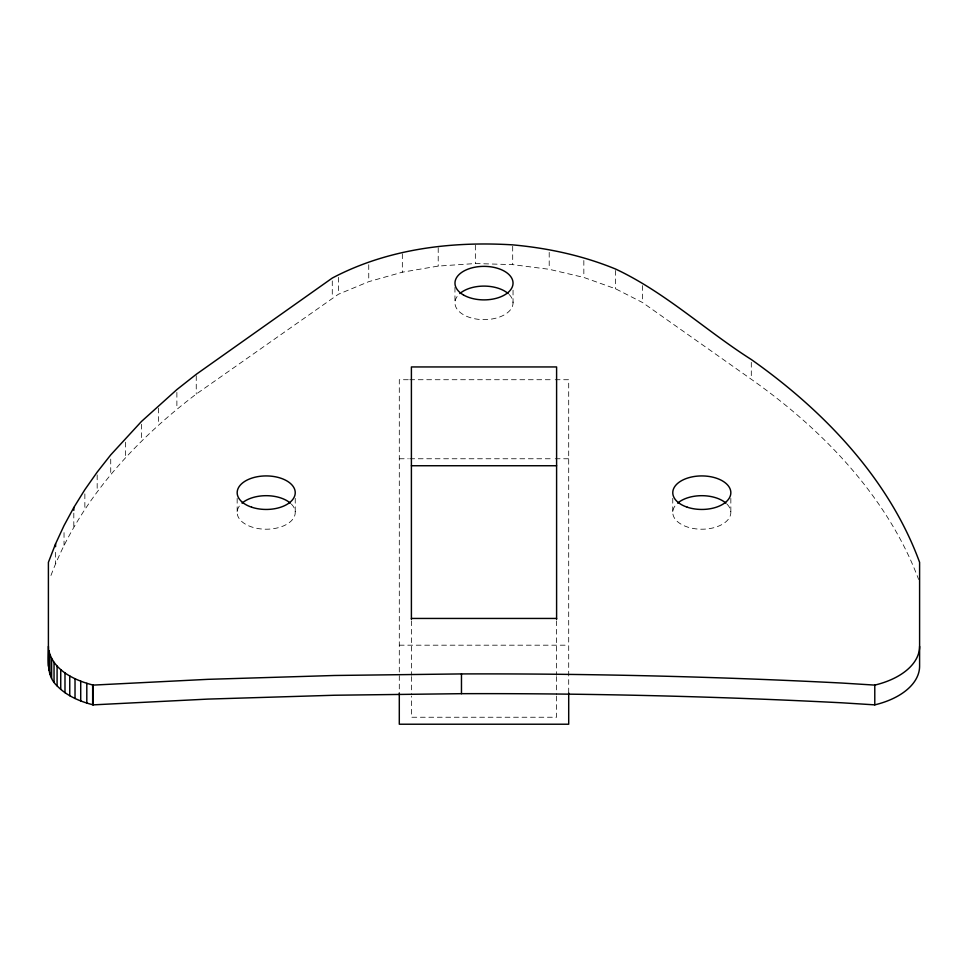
<?xml version="1.0" encoding="UTF-8"?>
<svg xmlns="http://www.w3.org/2000/svg" width="968" height="968" viewBox="0 0 968 968"><rect width="100%" height="100%" fill="white"/><g stroke="black" fill="none" stroke-linecap="round" stroke-linejoin="round"><path stroke-width="0.73" stroke-dasharray="4.84 3.63" d="M50.953 575.488C78.771 501.545 134.092 441.263 196.25 394.073L338.376 294.26L368.748 281.664L402.337 272.189L438.214 266.079L475.349 263.538L512.689 264.627L549.207 269.298L583.837 277.441L615.624 288.815L642.546 302.536L751.301 379.274A822.909 475.094 0 0 1 918.62 579.445M408.29 379.722L399.3 379.722L399.3 692.543M409.791 379.722L553.708 379.722M555.208 379.722L568.7 379.722L568.7 692.543M399.3 458.759L408.29 458.759M409.791 458.759L553.708 458.759M555.208 458.759L568.7 458.759M399.3 645.184L568.7 645.184M751.301 362.347L751.301 379.274M730.84 498.339L730.84 512.447M672.76 498.339L672.76 512.447M642.546 285.596L642.546 302.536M615.624 270.471L615.624 288.815M583.837 260.501L583.837 277.441M556.6 620.851L556.6 675.325M556.6 676.571L556.6 694.782M556.6 696.149L556.6 717.24L411.4 717.24L411.4 696.149M549.207 252.358L549.207 269.298M513.04 290.17L513.04 302.875M512.689 246.271L512.689 264.627M475.349 245.194L475.349 263.538M454.96 287.351L454.96 302.875M438.214 247.735L438.214 266.079M411.4 620.851L411.4 675.325M411.4 676.571L411.4 694.782M402.337 253.834L402.337 272.189M368.748 264.724L368.748 281.664M338.376 277.332L338.376 294.26M332.278 280.889L332.278 297.817M295.24 498.339L295.24 512.447M237.16 498.339L237.16 512.447M196.25 375.729L196.25 394.073M176.878 392.415L176.878 409.343M158.607 408.133L158.607 425.073M141.473 424.274L141.473 441.214M125.501 442.219L125.501 457.743M110.727 459.122L110.727 474.647M97.175 474.949L97.175 491.889M84.857 493.91L84.857 509.434M73.81 513.137L73.81 527.257M64.033 532.618L64.033 545.323M55.563 552.329L55.563 563.618M509.144 294.49A29.04 16.771 0 0 1 484 319.646A29.04 16.771 0 0 1 458.856 294.49M291.344 504.062A29.04 16.771 0 0 1 266.2 529.218A29.04 16.771 0 0 1 241.056 504.062M726.944 504.062A29.04 16.771 0 0 1 701.8 529.218A29.04 16.771 0 0 1 676.656 504.062"/><path stroke-width="1.45" d="M48.4 666.141L48.4 562.335L55.563 543.859L64.033 525.563L73.81 507.498L84.857 489.675L97.175 472.13L110.727 454.887L141.473 421.455L176.878 389.584L196.25 374.314L332.278 278.058C387.248 248.97 451.233 241.08 512.689 244.868C547.961 248.062 582.809 255.576 615.624 269.056C665.04 292.251 705.442 330.378 751.301 359.515A822.909 475.094 0 0 1 919.6 562.335L919.6 666.141A72.6 41.914 0 0 1 874.782 704.861L841.894 702.804A4041.4 2333.279 0 0 0 461.47 693.681L334.541 695.242L207.757 699.102L93.218 704.861C79.945 701.51 66.707 695.895 57.088 685.864C45.871 675.616 48.763 659.813 48.4 646.382M48.787 670.243L48.787 650.484C53.506 670.606 74.935 680.443 93.218 685.102L207.757 679.342L334.541 675.482L461.47 673.922A4041.4 2333.279 0 0 1 841.894 683.045L874.782 685.102A72.6 41.914 0 0 0 919.6 646.382M411.4 465.741L556.6 465.741M411.4 618.443L556.6 618.443M874.782 685.102L874.782 704.861M568.7 692.906L568.7 724.221L399.3 724.221L399.3 692.906M556.6 619.351L556.6 366.945L411.4 366.945L411.4 619.351M461.47 673.922L461.47 693.681M93.218 685.102L93.218 704.861M92.65 684.945L92.65 704.704M86.805 683.323L86.805 703.083M80.719 681.194L80.719 700.953M75.02 678.737L75.02 698.497M73.81 507.498L73.81 510.317M69.757 675.979L69.757 695.738M64.989 672.929L64.989 692.689M60.742 669.626L60.742 689.385M57.088 666.105L57.088 685.864M55.563 543.859L55.563 546.678M54.039 662.39L54.039 682.15M51.619 658.53L51.619 678.29M49.864 654.55L49.864 674.309M459.848 293.558A29.04 16.771 0 0 1 508.152 293.558M242.048 503.142A29.04 16.771 0 0 1 290.352 503.142M677.648 503.142A29.04 16.771 0 0 1 725.952 503.142M463.466 294.974A29.04 16.771 0 0 0 512.048 287.46A29.04 16.771 0 0 0 476.486 266.926A29.04 16.771 0 0 0 463.466 294.974M251.68 507.208A29.04 16.771 0 0 0 295.24 492.688A29.04 16.771 0 0 0 251.68 478.168A29.04 16.771 0 0 0 251.68 507.208M687.28 507.208A29.04 16.771 0 0 0 730.84 492.688A29.04 16.771 0 0 0 687.28 478.168A29.04 16.771 0 0 0 687.28 507.208"/></g></svg>
